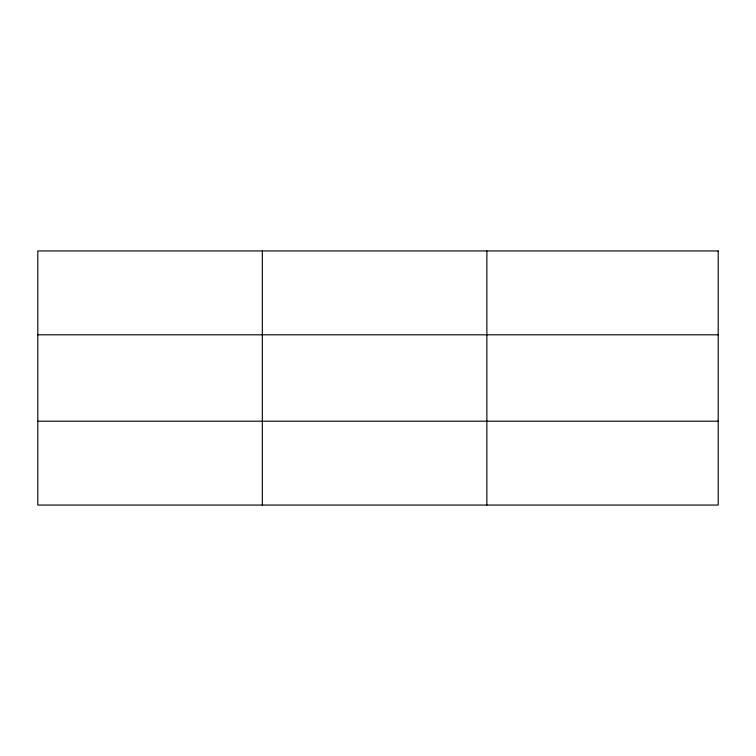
<?xml version="1.0" encoding="UTF-8"?>
<svg xmlns="http://www.w3.org/2000/svg" width="756" height="756" viewBox="0 0 756 756"><rect width="100%" height="100%" fill="white"/><g stroke="black" fill="none" stroke-linecap="round" stroke-linejoin="round"><path stroke-width="1.13" d="M262.332 250.945L262.332 505.055M486.864 250.945L486.864 505.055M37.8 334.804L718.2 334.804M37.8 421.196L718.2 421.196M718.2 250.945L718.2 505.055L37.8 505.055L37.8 250.945L718.2 250.945"/></g></svg>
